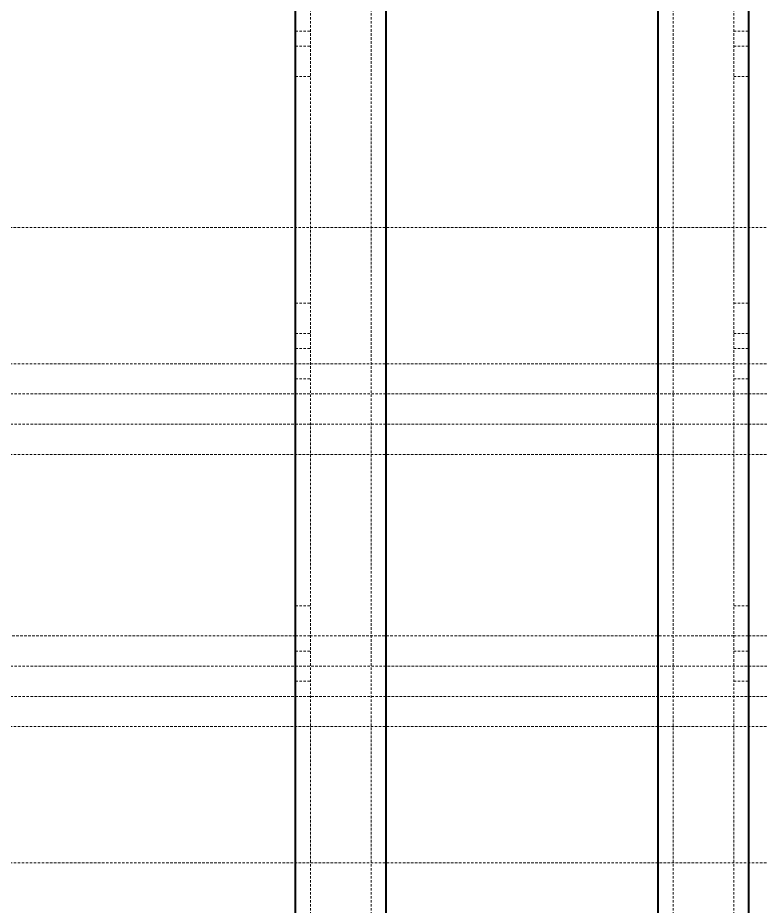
# Model space of a CAD drawing. Header units: inches. Extents: x 6934 to 18973, y 4254 to 7629.
# Drawn here: x 16800.9 to 16850, y 4793.6 to 4852.3 of the extents above; entities that cross this region are included whole.
import ezdxf

# ---------------------------------------------------------------- set-up
doc = ezdxf.new("R2010")
doc.units = ezdxf.units.IN
doc.header["$MEASUREMENT"] = 0
doc.linetypes.add('입력 정류부 ASSY$0$DASHED', pattern=[0.2067, 0.1654, -0.0413])
for name, color, linetype, lineweight, true_color in [('입력 정류부 ASSY$0$가려진 것(ISO)', 2, '입력 정류부 ASSY$0$DASHED', 18, 0xffff00), ('입력 정류부 ASSY$0$가려진 좁은 것(ISO)', 2, '입력 정류부 ASSY$0$DASHED', 18, 0xffff00), ('입력 정류부 ASSY$0$가시적인 것(ISO)', 3, 'Continuous', 40, 0x00ff00)]:
    doc.layers.add(name, color=color, linetype=linetype, lineweight=lineweight, true_color=true_color)

# ---------------------------------------------------------------- blocks, each defined once
blk = doc.blocks.new('입력 정류부 ASSY')
at = {"layer": '입력 정류부 ASSY$0$가려진 것(ISO)'}
for p, q in [((166.204, 428.44), (166.204, 773.44)), ((170.204, 428.44), (170.204, 773.44)), ((190.204, 428.44), (190.204, 773.44)), ((194.204, 428.44), (194.204, 773.44)), ((165.204, 588.44), (166.204, 588.44)), ((194.204, 588.44), (195.204, 588.44)), ((423.004, 578.44), (110.204, 578.44)), ((165.204, 573.44), (166.204, 573.44)), ((194.204, 573.44), (195.204, 573.44)), ((110.204, 569.44), (434.704, 569.44)), ((165.204, 568.44), (166.204, 568.44)), ((194.204, 568.44), (195.204, 568.44)), ((490.204, 567.44), (110.204, 567.44)), ((490.204, 565.44), (110.204, 565.44)), ((165.204, 553.44), (166.204, 553.44)), ((194.204, 553.44), (195.204, 553.44)), ((490.204, 549.44), (110.204, 549.44)), ((165.204, 548.44), (166.204, 548.44)), ((194.204, 548.44), (195.204, 548.44)), ((490.204, 547.44), (110.204, 547.44)), ((110.204, 545.44), (490.204, 545.44)), ((110.204, 536.44), (490.204, 536.44))]:
    blk.add_line(p, q, dxfattribs=at)
at = {"layer": '입력 정류부 ASSY$0$가려진 좁은 것(ISO)'}
for p, q in [((165.204, 591.44), (166.204, 591.44)), ((194.204, 591.44), (195.204, 591.44)), ((165.204, 590.44), (166.204, 590.44)), ((194.204, 590.44), (195.204, 590.44)), ((165.204, 571.44), (166.204, 571.44)), ((194.204, 571.44), (195.204, 571.44)), ((165.204, 570.44), (166.204, 570.44)), ((194.204, 570.44), (195.204, 570.44)), ((438.404, 563.44), (110.204, 563.44)), ((165.204, 551.44), (110.204, 551.44)), ((165.204, 551.44), (166.204, 551.44)), ((194.204, 551.44), (166.204, 551.44)), ((194.204, 551.44), (195.204, 551.44)), ((490.204, 551.44), (195.204, 551.44)), ((165.204, 550.44), (166.204, 550.44)), ((194.204, 550.44), (195.204, 550.44))]:
    blk.add_line(p, q, dxfattribs=at)
at = {"layer": '입력 정류부 ASSY$0$가시적인 것(ISO)'}
for p, q in [((165.204, 428.44), (165.204, 773.44)), ((171.204, 428.44), (171.204, 773.44)), ((189.204, 428.44), (189.204, 773.44)), ((195.204, 428.44), (195.204, 773.44))]:
    blk.add_line(p, q, dxfattribs=at)

msp = doc.modelspace()

# ---------------------------------------------------------------- block references
msp.add_blockref('입력 정류부 ASSY', (16654.075, 4260.012))

doc.saveas('drawing.dxf')
